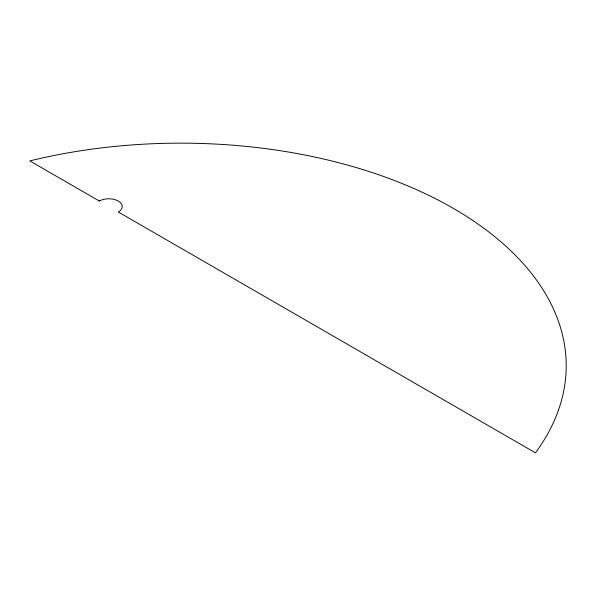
<?xml version="1.0" encoding="UTF-8"?>
<svg xmlns="http://www.w3.org/2000/svg" width="596" height="596" viewBox="0 0 596 596"><rect width="100%" height="100%" fill="white"/><g stroke="black" fill="none" stroke-linecap="round" stroke-linejoin="round"><path stroke-width="0.89" d="M99.331 201.046L29.8 160.905A385.53 222.584 0 0 1 453.288 208.347A385.53 222.584 0 0 1 535.461 452.841L118.291 211.997A13.41 7.741 0 0 0 118.291 201.046A13.41 7.741 0 0 0 99.331 201.046"/></g></svg>
